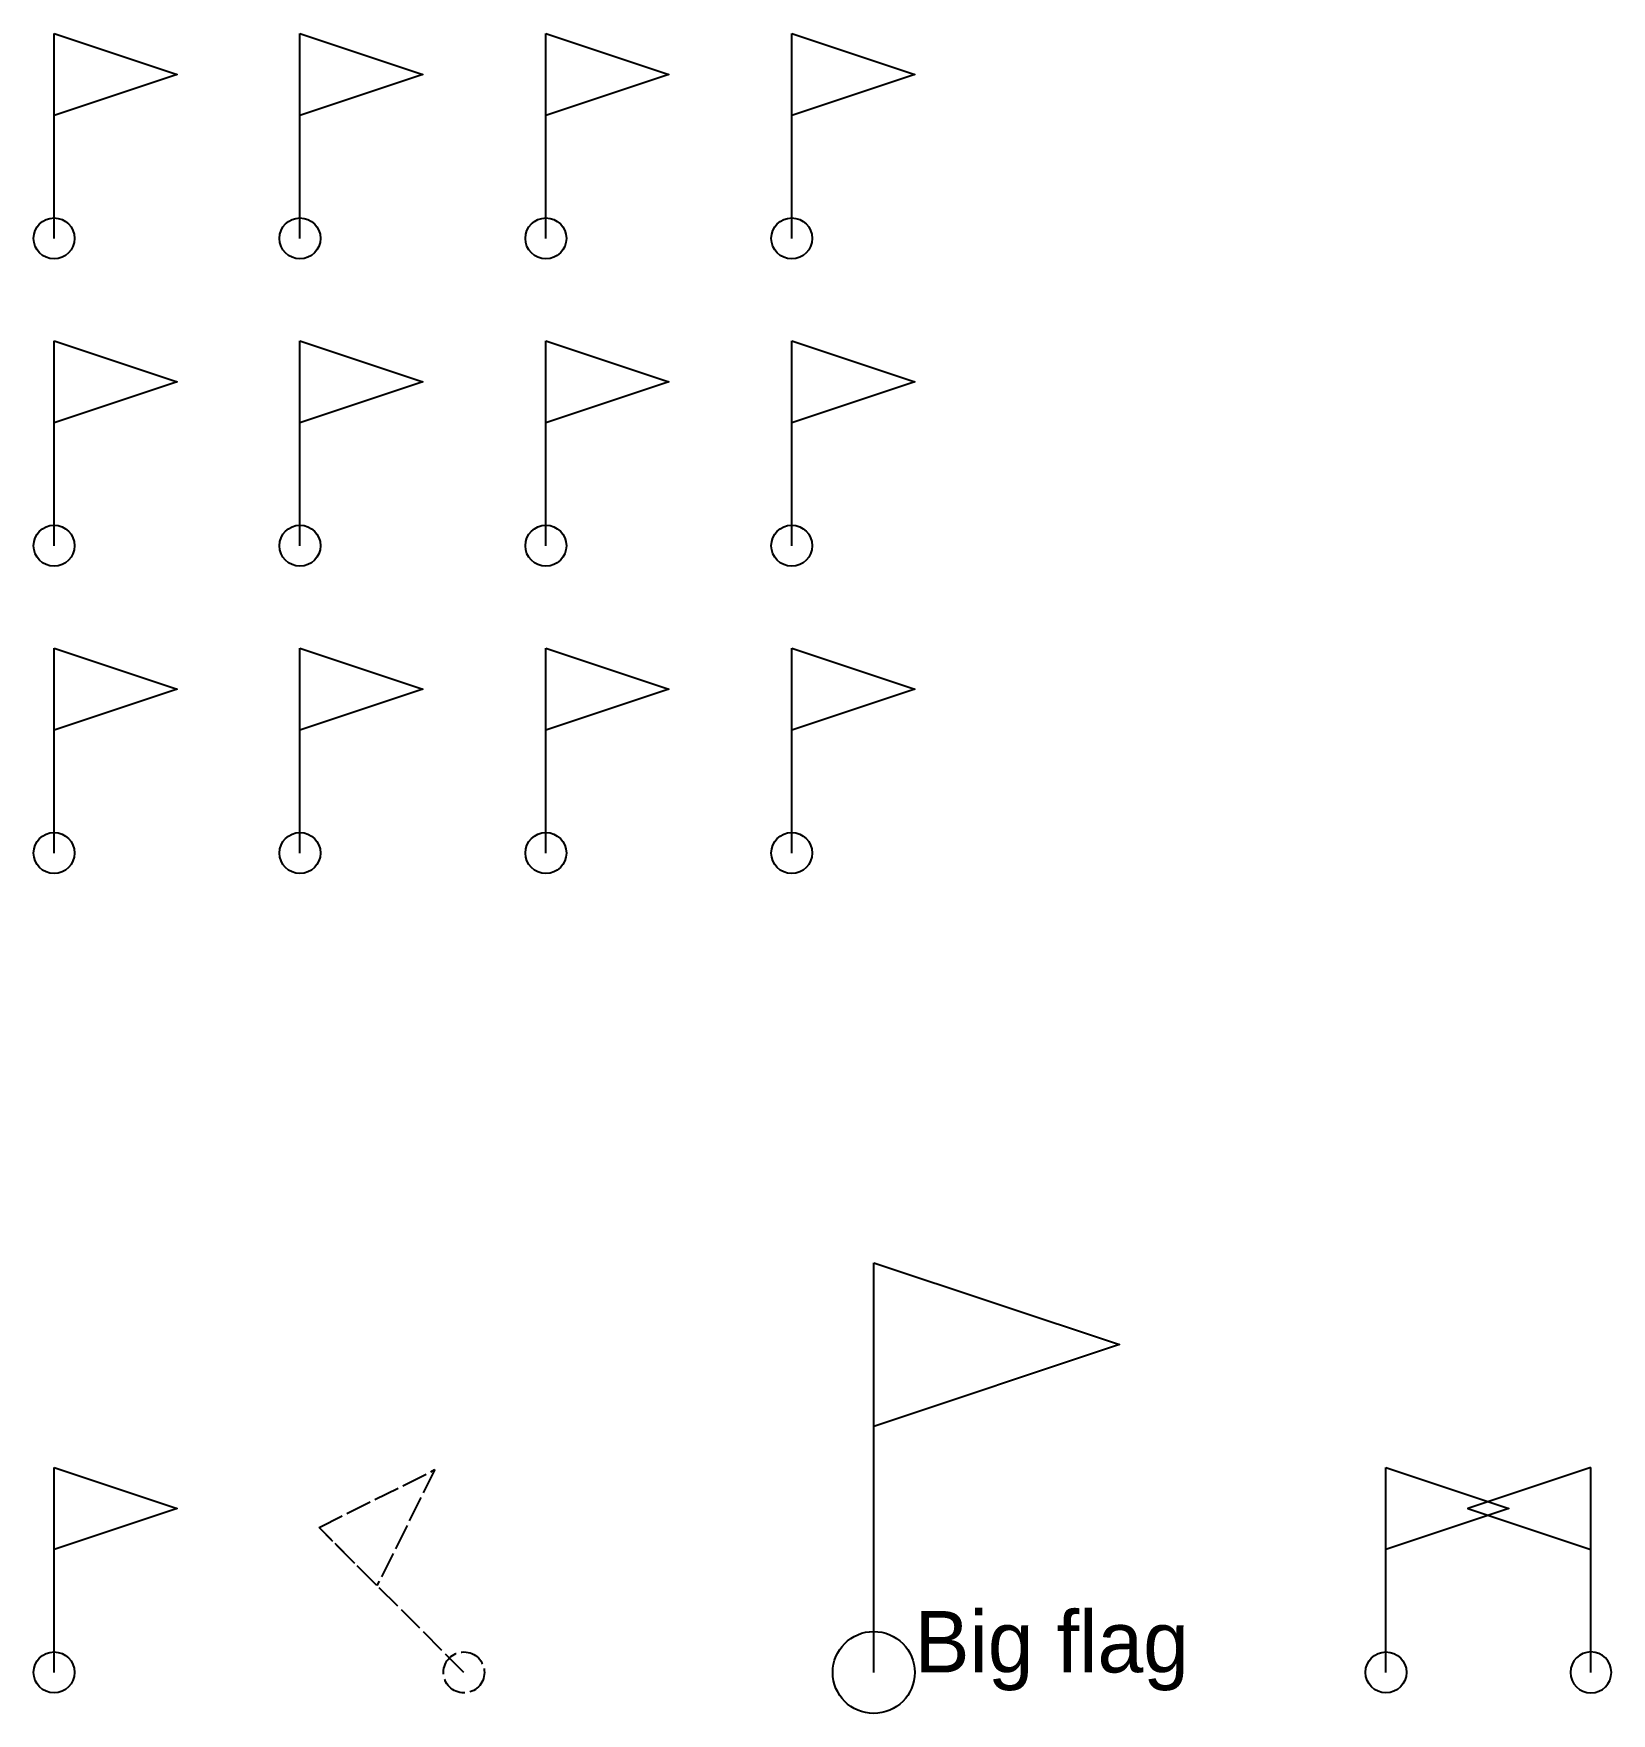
# Model space of a CAD drawing. Header units: millimetres. Extents: x -156 to 76, y -2 to 80.
# Drawn here: x -1 to 76, y -2 to 80 of the extents above; entities outside this region: 1.
import ezdxf

# ---------------------------------------------------------------- set-up
doc = ezdxf.new("R2010")
doc.units = ezdxf.units.MM
doc.linetypes.add('DASHED', pattern=[1.524, 1.27, -0.254])
doc.layers.add('BLOCKS', color=5, linetype='Continuous')
doc.layers.add('RED', color=1, linetype='DASHED')

# ---------------------------------------------------------------- blocks, each defined once
blk = doc.blocks.new('FLAG')
blk.add_line((0, 0), (0, 10))
at = {"color": 0}
blk.add_lwpolyline([(0, 10), (6, 8), (0, 6)], close=True, dxfattribs=at)
at = {"color": 1}
blk.add_circle((0, 0), 1, dxfattribs=at)
blk.add_attdef('NAME', (1, 0), '', height=1.5)
blk = doc.blocks.new('TWOFLAGS', base_point=(5, 0))
blk.add_blockref('FLAG', (0, 0))
at = {"xscale": -1}
blk.add_blockref('FLAG', (10, 0), dxfattribs=at)

msp = doc.modelspace()

# ---------------------------------------------------------------- block references
at = {"color": 30, "row_count": 3, "column_count": 4, "row_spacing": 15, "column_spacing": 12}
msp.add_blockref('FLAG', (0, 40), dxfattribs=at)
at = {"xscale": 2, "yscale": 2}
msp.add_blockref('FLAG', (40, 0), dxfattribs=at).add_auto_attribs({'NAME': 'Big flag'})
at = {"extrusion": (0, 0, -1)}
msp.add_blockref('FLAG', (150, 0), dxfattribs=at)
at = {"color": 6}
msp.add_blockref('TWOFLAGS', (70, 0), dxfattribs=at)
at = {"layer": 'BLOCKS'}
msp.add_blockref('FLAG', (0, 0), dxfattribs=at)
at = {"layer": 'RED', "color": 3, "rotation": 45}
msp.add_blockref('FLAG', (20, 0), dxfattribs=at)

doc.saveas('drawing.dxf')
